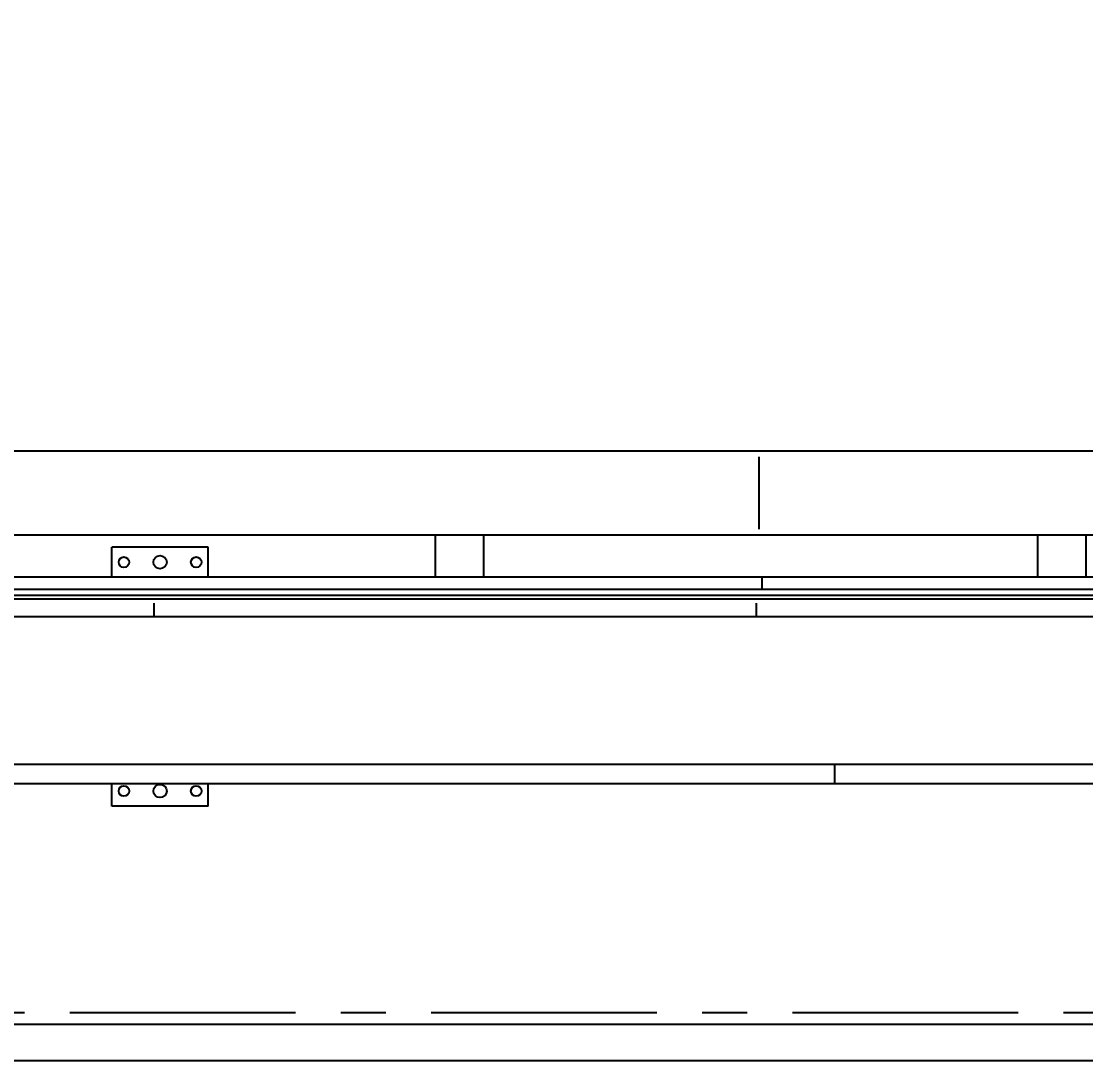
# Model space of a CAD drawing. Header units: inches. Extents: x -347369 to -260369, y 119522 to 149869.
# Drawn here: x -343814 to -342047, y 138920 to 140646 of the extents above; entities that cross this region are included whole.
import ezdxf

# ---------------------------------------------------------------- set-up
doc = ezdxf.new("R2010")
doc.units = ezdxf.units.IN
doc.header["$LTSCALE"] = 300
doc.linetypes.add('CENTRO', pattern=[2, 1.25, -0.25, 0.25, -0.25])
for name, color, linetype in [('ASSI', 254, 'CENTRO'), ('INCASTELLATURA MOT', 4, 'Continuous'), ('QUOTE', 7, 'Continuous')]:
    doc.layers.add(name, color=color, linetype=linetype)
doc.styles.get("Standard").update_dxf_attribs({"font": 'romans.shx'})
doc.dimstyles.new('sc1a100_pollici', dxfattribs={"dimscale": 100, "dimtxt": 3, "dimasz": 3, "dimexe": 0, "dimexo": 0, "dimgap": 1, "dimtad": 1, "dimzin": 12, "dimdsep": 46, "dimtxsty": 'Standard', "dimblk": 'CLOSEDBLANK', "dimcen": 1, "dimclrd": 253, "dimclre": 253, "dimclrt": 2, "dimadec": 0, "dimazin": 3, "dimtfac": 1, "dimtmove": 0, "dimatfit": 1, "dimldrblk": 'CLOSEDBLANK', "dimfxl": 1, "dimtolj": 1, "dimtzin": 0, "dimarcsym": 0})

# ---------------------------------------------------------------- blocks, each defined once
blk = doc.blocks.new('_ClosedBlank')
at = {"color": 0, "linetype": 'ByBlock', "lineweight": -2}
for p, q in [((-1, 0.1667), (0, 0)), ((-1, 0.1667), (-1, -0.1667)), ((0, 0), (-1, -0.1667))]:
    blk.add_line(p, q, dxfattribs=at)
blk = doc.blocks.new('*D15')
at = {"layer": 'Defpoints', "color": 0, "transparency": 16777216}
for p in [(-345563.6, 144199.7), (-325383.6, 140999.7), (-345563.6, 139848.2)]:
    blk.add_point(p, dxfattribs=at)
at = {"layer": 'QUOTE', "color": 253, "lineweight": -2, "transparency": 16777216}
for p, q in [((-345563.6, 139848.2), (-345563.6, 144199.7)), ((-325683.6, 144199.7), (-345263.6, 144199.7)), ((-325383.6, 140999.7), (-325383.6, 144199.7))]:
    blk.add_line(p, q, dxfattribs=at)
at = {"layer": 'QUOTE', "color": 253, "lineweight": -2, "transparency": 16777216, "xscale": 300, "yscale": 300, "zscale": 300, "rotation": 180}
blk.add_blockref('_ClosedBlank', (-345563.6, 144199.7), dxfattribs=at)
at = {"layer": 'QUOTE', "color": 253, "lineweight": -2, "transparency": 16777216, "xscale": 300, "yscale": 300, "zscale": 300}
blk.add_blockref('_ClosedBlank', (-325383.6, 144199.7), dxfattribs=at)
at = {"layer": 'QUOTE', "color": 2, "transparency": 16777216, "char_height": 300, "attachment_point": 5}
for s, insert in [('\\A1;20180', (-335458.6, 144449.7)), ('\\A1;[66\'-2 1/2"]', (-335458.6, 143871.1))]:
    blk.add_mtext(s, dxfattribs=dict(at, insert=insert))
blk = doc.blocks.new('*U50')
at = {"layer": 'INCASTELLATURA MOT', "linetype": 'Continuous'}
for p, q in [((-4005, 803), (-4005, 923)), ((-4543, 793), (-4543, 724)), ((-4463, 793), (-4463, 724)), ((-3543, 793), (-3543, 724)), ((-3463, 793), (-3463, 724)), ((-5080, 724), (-5080, 773)), ((-4920, 773), (-5080, 773)), ((-4920, 724), (-4920, 773)), ((-6000, 724), (0, 724)), ((-4000, 703), (-4000, 724)), ((-6000, 703), (0, 703)), ((-10, 693), (-5990, 693)), ((-6006.2, 687), (-14.4, 687)), ((-5010.3, 680.2), (-5010.3, 658)), ((-4010.3, 680.2), (-4010.3, 658)), ((-6010.3, 658), (-0.7, 658)), ((120, 412), (-5990, 412)), ((-3880, 412), (-3880, 380)), ((120, 380), (-5880, 380)), ((-5080, 343), (-5080, 380)), ((-4920, 343), (-4920, 380)), ((-4920, 343), (-5080, 343))]:
    blk.add_line(p, q, dxfattribs=at)
at = {"layer": 'INCASTELLATURA MOT'}
blk.add_lwpolyline([(-6005, 933), (-5, 933), (-5, 793), (-6005, 793)], close=True, dxfattribs=at)
at = {"layer": 'INCASTELLATURA MOT', "linetype": 'Continuous'}
for centre, radius in [((-5060, 748), 8.75), ((-5000, 748), 11), ((-4940, 748), 8.75), ((-5060, 368), 8.75), ((-5000, 368), 11), ((-4940, 368), 8.75)]:
    blk.add_circle(centre, radius, dxfattribs=at)
blk = doc.blocks.new('A$Cefb4f83f')
at = {"layer": 'INCASTELLATURA MOT', "color": 40, "linetype": 'Continuous', "lineweight": 25}
for p, q in [((4915.5, 30), (740.2, 30)), ((4915.5, -30), (740.2, -30))]:
    blk.add_line(p, q, dxfattribs=at)

msp = doc.modelspace()

# ---------------------------------------------------------------- linework, layer by layer
at = {"layer": 'ASSI'}
msp.add_line((-345533.629, 138999.656), (-307203.625, 138999.656), dxfattribs=at)

# ---------------------------------------------------------------- block references
msp.add_blockref('A$Cefb4f83f', (-344842.629, 138949.656))
at = {"layer": 'INCASTELLATURA MOT'}
msp.add_blockref('*U50', (-338583.625, 138999.656), dxfattribs=at)

# ---------------------------------------------------------------- dimensions: what is measured, and where the dimension line sits
at = {"layer": 'QUOTE'}
dim = msp.add_linear_dim(base=(-345563.625, 144199.656), p1=(-325383.625, 140999.656), p2=(-345563.625, 139848.156), dimstyle='sc1a100_pollici', override={"dimpost": '\\X'}, dxfattribs=at)
dim.commit()
dim.dimension.update_dxf_attribs({"geometry": '*D15', "text_midpoint": (-335458.627, 144199.656), "dimtype": 160})

doc.saveas('drawing.dxf')
